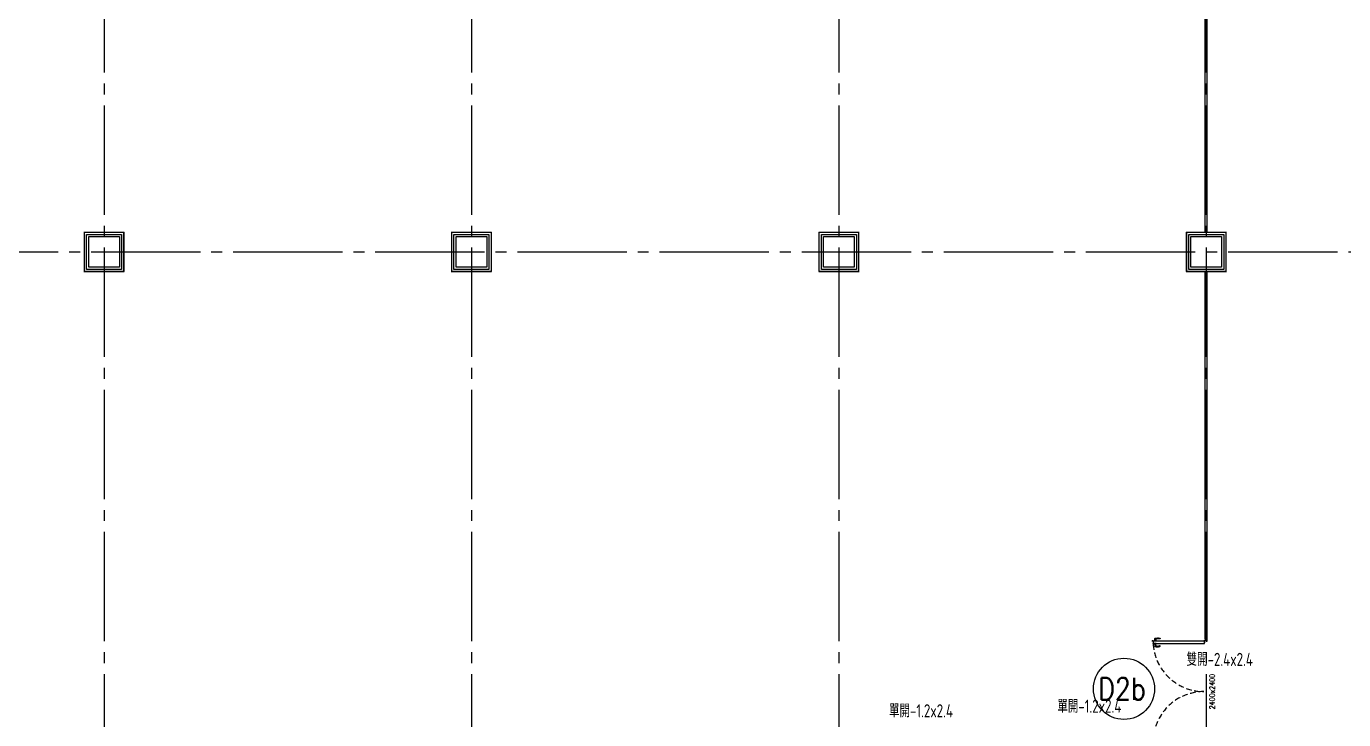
# Model space of a CAD drawing. Extents: x -960 to 27370, y -1283 to 11880.
# Drawn here: x 4982 to 7994, y 431 to 2016 of the extents above; entities that cross this region are included whole.
import ezdxf
from ezdxf.enums import TextEntityAlignment as Align

# ---------------------------------------------------------------- set-up
doc = ezdxf.new("R2010")
doc.units = 0
doc.header["$LTSCALE"] = 100
doc.linetypes.add('188K-SM-03-F10-ARCH-PA-Y2257103$0$DASHED', pattern=[19.05, 12.7, -6.35])
doc.linetypes.add('X-S-FAB-L10$0$COL-CEN-LIN', pattern=[3.25, 2.5, -0.25, 0.25, -0.25])
for name, color, linetype in [('188K-SM-03-F10-ARCH-PA-Y2257103$0$K-0-Door-TXT', 53, 'Continuous'), ('188K-SM-03-F10-ARCH-PA-Y2257103$0$K-AREA', 53, 'Continuous'), ('188K-SM-03-F10-ARCH-PA-Y2257103$0$K-AREA-細區', 53, 'Continuous'), ('188K-SM-03-F10-ARCH-PA-Y2257103$0$K-Door', 53, 'Continuous'), ('188K-SM-03-F10-ARCH-PA-Y2257103$0$K-P1S-4.2-單抗', 53, 'Continuous'), ('188K-SM-03-F10-ARCH-PA-Y2257103$0$K-P2D-4.2-雙抗', 53, 'Continuous'), ('188K-SM-03-F10-ARCH-PA-Y2257103$0$K-TXT', 53, 'Continuous'), ('X-S-FAB-L10$0$0-DIM-TXT', 8, 'Continuous'), ('X-S-FAB-L10$0$BLOCK', 8, 'Continuous'), ('X-S-FAB-L10$0$CCL', 8, 'X-S-FAB-L10$0$COL-CEN-LIN'), ('X-S-FAB-L10$0$COL-S', 8, 'Continuous')]:
    doc.layers.add(name, color=color, linetype=linetype)
doc.styles.add('188K-SM-03-F10-ARCH-PA-Y2257103$0$14P7-XFDP10$0$AA-TXT', font='simplex.shx', dxfattribs={"width": 0.8, "bigfont": 'chineset.shx'})
doc.styles.add('188K-SM-03-F10-ARCH-PA-Y2257103$0$AA-TXT', font='isocp.shx', dxfattribs={"width": 0.8, "bigfont": 'chineset.shx'})
doc.styles.add('188K-SM-03-F10-ARCH-PA-Y2257103$0$Standard', font='txt.shx', dxfattribs={"bigfont": 'chineset.shx'})
doc.styles.add('X-S-FAB-L10$0$CHINA', font='simplex.shx', dxfattribs={"width": 0.75, "bigfont": 'chineset.shx'})
doc.styles.add('X-S-FAB-L10$0$Standard', font='', dxfattribs={"width": 0.8})
doc.styles.add('X-S-FAB-L10$0$TG_NOTE_TEXT', font='simplex.shx', dxfattribs={"width": 0.75, "bigfont": 'chineset.shx'})
doc.styles.get('X-S-FAB-L10$0$Standard').set_extended_font_data('Microsoft JhengHei')

# ---------------------------------------------------------------- blocks, each defined once
blk = doc.blocks.new('X-S-FAB-L10$0$FAB2-L05')
at = {"layer": 'X-S-FAB-L10$0$CCL'}
for p, q in [((-21000, 11005), (-21000, 0)), ((-20160, 11005), (-20160, 0)), ((-19320, 11005), (-19320, 0)), ((-18480, 11005), (-18480, 0)), ((-26880, 2220), (1210, 2220))]:
    blk.add_line(p, q, dxfattribs=at)
at = {"layer": 'X-S-FAB-L10$0$COL-S'}
for points in [[(-21035, 2255), (-20965, 2255), (-20965, 2185), (-21035, 2185)], [(-20195, 2255), (-20125, 2255), (-20125, 2185), (-20195, 2185)], [(-19355, 2255), (-19285, 2255), (-19285, 2185), (-19355, 2185)], [(-18515, 2255), (-18445, 2255), (-18445, 2185), (-18515, 2185)]]:
    blk.add_lwpolyline(points, close=True, dxfattribs=at)
blk = doc.blocks.new('X-S-FAB-L10')
at = {"layer": 'X-S-FAB-L10$0$COL-S'}
for p, q in [((5125, 1535), (5195, 1535)), ((5125, 1465), (5125, 1535)), ((5195, 1535), (5195, 1465)), ((5965, 1535), (6035, 1535)), ((5965, 1465), (5965, 1535)), ((6035, 1535), (6035, 1465)), ((6805, 1535), (6875, 1535)), ((6805, 1465), (6805, 1535)), ((6875, 1535), (6875, 1465)), ((7645, 1535), (7715, 1535)), ((7645, 1465), (7645, 1535)), ((7715, 1535), (7715, 1465)), ((5195, 1465), (5125, 1465)), ((6035, 1465), (5965, 1465)), ((6875, 1465), (6805, 1465)), ((7715, 1465), (7645, 1465))]:
    blk.add_line(p, q, dxfattribs=at)
at = {"layer": 'X-S-FAB-L10$0$BLOCK'}
blk.add_blockref('X-S-FAB-L10$0$FAB2-L05', (26160, -720), dxfattribs=at)
at = {"style": 'X-S-FAB-L10$0$TG_NOTE_TEXT', "width": 0.5, "flags": 1}
for p in [(7463.301, 9020), (18268.251, 8649), (11197.77, 4800.167), (16485.801, 4800.167), (25420.27, 2635), (13360, 320.001, 0), (7463.301, -33.333)]:
    blk.add_attdef('WH', text='', height=20, dxfattribs=at).set_placement(p, align=Align.BOTTOM_LEFT)
at = {"width": 0.5}
for style, p in [('X-S-FAB-L10$0$TG_NOTE_TEXT', (7585, 9020)), ('X-S-FAB-L10$0$TG_NOTE_TEXT', (18389.95, 8649)), ('X-S-FAB-L10$0$TG_NOTE_TEXT', (11117.5, 4813.5)), ('X-S-FAB-L10$0$TG_NOTE_TEXT', (16607.5, 4813.5)), ('X-S-FAB-L10$0$TG_NOTE_TEXT', (25350, 2635)), ('X-S-FAB-L10$0$Standard', (13129.375, 325.001, 0)), ('X-S-FAB-L10$0$TG_NOTE_TEXT', (7585, -20))]:
    blk.add_attdef('DESC', text='', height=10, dxfattribs=dict(at, style=style)).set_placement(p, align=Align.BOTTOM_LEFT)
for tag, style, p in [('TYPE', 'X-S-FAB-L10$0$TG_NOTE_TEXT', (7619.286, 9020)), ('NO', 'X-S-FAB-L10$0$TG_NOTE_TEXT', (7650.095, 9020)), ('TYPE', 'X-S-FAB-L10$0$TG_NOTE_TEXT', (18424.236, 8649)), ('NO', 'X-S-FAB-L10$0$TG_NOTE_TEXT', (18455.045, 8649)), ('NO', 'X-S-FAB-L10$0$TG_NOTE_TEXT', (11088.595, 4813.5)), ('TYPE', 'X-S-FAB-L10$0$TG_NOTE_TEXT', (11151.786, 4813.5)), ('TYPE', 'X-S-FAB-L10$0$TG_NOTE_TEXT', (16641.786, 4813.5)), ('NO', 'X-S-FAB-L10$0$TG_NOTE_TEXT', (16672.595, 4813.5)), ('NO', 'X-S-FAB-L10$0$TG_NOTE_TEXT', (25313, 2635)), ('TYPE', 'X-S-FAB-L10$0$TG_NOTE_TEXT', (25350, 2635)), ('NO', 'X-S-FAB-L10$0$Standard', (13100, 320.001, 0)), ('TYPE', 'X-S-FAB-L10$0$Standard', (13129.375, 320.001, 0)), ('TYPE', 'X-S-FAB-L10$0$TG_NOTE_TEXT', (7619.286, -20)), ('NO', 'X-S-FAB-L10$0$TG_NOTE_TEXT', (7650.095, -20))]:
    blk.add_attdef(tag, text='', height=10, dxfattribs=dict(at, style=style)).set_placement(p, align=Align.BOTTOM_RIGHT)
at = {"style": 'X-S-FAB-L10$0$TG_NOTE_TEXT', "width": 0.5, "flags": 1}
for rotation, p in [(180, (43, 7480)), (180, (943, 7480)), (90, (24310, 3717.77)), (270, (17080, 1711.699))]:
    blk.add_attdef('WH', text='', height=20, rotation=rotation, dxfattribs=at).set_placement(p, align=Align.BOTTOM_LEFT)
at = {"width": 0.5}
for rotation, style, p in [(180, 'X-S-FAB-L10$0$Standard', (317.625, 7480)), (180, 'X-S-FAB-L10$0$Standard', (1217.625, 7480)), (90, 'X-S-FAB-L10$0$TG_NOTE_TEXT', (24310, 3647.5)), (270, 'X-S-FAB-L10$0$TG_NOTE_TEXT', (17080, 1605))]:
    blk.add_attdef('DESC', text='', height=10, rotation=rotation, dxfattribs=dict(at, style=style)).set_placement(p, align=Align.BOTTOM_LEFT)
for tag, rotation, style, p in [('TYPE', 180, 'X-S-FAB-L10$0$Standard', (317.625, 7480)), ('NO', 180, 'X-S-FAB-L10$0$Standard', (347, 7480)), ('TYPE', 180, 'X-S-FAB-L10$0$Standard', (1217.625, 7480)), ('NO', 180, 'X-S-FAB-L10$0$Standard', (1247, 7480)), ('TYPE', 90, 'X-S-FAB-L10$0$TG_NOTE_TEXT', (24310, 3647.5)), ('NO', 90, 'X-S-FAB-L10$0$TG_NOTE_TEXT', (24310, 3610.5)), ('TYPE', 270, 'X-S-FAB-L10$0$TG_NOTE_TEXT', (17080, 1605)), ('NO', 270, 'X-S-FAB-L10$0$TG_NOTE_TEXT', (17080, 1573))]:
    blk.add_attdef(tag, text='', height=10, rotation=rotation, dxfattribs=dict(at, style=style)).set_placement(p, align=Align.BOTTOM_RIGHT)
at = {"layer": 'X-S-FAB-L10$0$0-DIM-TXT', "style": 'X-S-FAB-L10$0$CHINA', "width": 0.75}
for p in [(667.414, 7855.1, -2689.4), (22627.353, 6728.814), (25644.722, 6728.814), (24778.787, 5569.051), (1118.252, 4980), (417.801, 4594.623), (22927.43, 4330.122), (23874.84, 4355), (23749.869, 3901.367), (417.801, 3765.236), (1118.252, 3730), (417.801, 3115.79), (536.882, 2227.832), (16908.994, 1782.652), (888.445, 880.466), (16977.43, 750), (18878.841, 750), (25641.221, 553.233), (21364.03, 526.894)]:
    blk.add_attdef('HIG', text='', height=80, dxfattribs=at).set_placement(p, align=Align.MIDDLE_LEFT)
blk = doc.blocks.new('188K-SM-03-F10-ARCH-PA-Y2257103$0$雙開門-2400×2400')
for p, q in [((225.2, 117.7), (223.8, 117.6)), ((229.2, 117.7), (225.2, 117.7)), ((225.2, 115.5), (229.2, 115.5)), ((229.2, 119), (229.2, 114.1)), ((230, 119), (229.2, 119)), ((229.2, 114.1), (230, 114.1)), ((230, 114.1), (230, 119)), ((0, 2.5), (0, -2.5)), ((0, -1.9), (0, 1.9)), ((0.6, 2.5), (3, 2.5)), ((3, 2.5), (3, 0.2)), ((3, 0.2), (3, 0.2)), ((239.4, 2.5), (237, 2.5)), ((237, 2.5), (237, -0.2)), ((237, -0.2), (237, 0)), ((240, 2.5), (240, -2.5)), ((240, -1.9), (240, 1.9)), ((3, -2.5), (0.6, -2.5)), ((4.7, -1.9), (3, -2.5)), ((3.7, -0.6), (3.9, -0.6)), ((3.9, -0.6), (4, -0.6)), ((4.1, -0.7), (4, -0.7)), ((4, -0.7), (4, -1.5)), ((4, -1.5), (4.6, -1.5)), ((4.5, -0.2), (4.1, -0.2)), ((4.1, -0.7), (4.1, -0.7)), ((4.6, -0.7), (4.5, -0.7)), ((4.5, -0.7), (4.5, -0.7)), ((4.6, -0.6), (4.7, -0.6)), ((4.6, -1.5), (4.6, -0.7)), ((4.7, -0.6), (4.8, -0.6)), ((5, -0.8), (5, -1.5)), ((235, -0.8), (235, -1.5)), ((235.3, -0.6), (235.2, -0.6)), ((235.4, -0.6), (235.3, -0.6)), ((235.3, -1.9), (237, -2.5)), ((235.4, -1.5), (235.4, -0.7)), ((235.4, -0.7), (235.5, -0.7)), ((236, -1.5), (235.4, -1.5)), ((235.5, -0.2), (235.9, -0.2)), ((235.5, -0.7), (235.5, -0.7)), ((235.9, -0.7), (235.9, -0.7)), ((235.9, -0.7), (236, -0.7)), ((236.1, -0.6), (236, -0.6)), ((236, -0.7), (236, -1.5)), ((236.3, -0.6), (236.1, -0.6)), ((237, -2.5), (239.4, -2.5))]:
    blk.add_line(p, q)
for points in [[(10.9, 121.6), (10.9, 123.4), (10.9, 121.6), (4.3, 121.6), (4.3, 121.5), (4.7, 121.5), (4.7, 120.4, 0.414214), (4.8, 120.3), (5, 120.3), (5, 120.4), (4.9, 120.4), (4.9, 121.4), (5, 121.4), (5, 4.1), (4.9, 4.1), (4.9, 5.1), (5, 5.1), (5, 5.2), (4.8, 5.2, 0.414214), (4.7, 5.1), (4.7, 4, 0.414214), (4.8, 3.8), (10.2, 3.8, 0.414214), (10.3, 4), (10.3, 5.1, 0.414214), (10.2, 5.2), (10, 5.2), (10, 5.1), (10.1, 5.1), (10.1, 4.1), (10, 4.1), (10, 121.4), (10.1, 121.4), (10.1, 120.4), (10, 120.4), (10, 120.3), (10.2, 120.3, 0.414214), (10.3, 120.4), (10.3, 121.4), (11.1, 121.4, 0.414214), (11.1, 121.4), (11.1, 123.6, 0.414214), (11.1, 123.7), (10.3, 123.7), (10.3, 123.4), (10.9, 123.4)], [(235.9, 121.6), (235.9, 123.4), (235.9, 121.6), (229.3, 121.6), (229.3, 121.5), (229.7, 121.5), (229.7, 120.4, 0.414214), (229.8, 120.3), (230, 120.3), (230, 120.4), (229.9, 120.4), (229.9, 121.4), (230, 121.4), (230, 4.1), (229.9, 4.1), (229.9, 5.1), (230, 5.1), (230, 5.2), (229.8, 5.2, 0.414214), (229.7, 5.1), (229.7, 4, 0.414214), (229.8, 3.8), (235.2, 3.8, 0.414214), (235.3, 4), (235.3, 5.1, 0.414214), (235.2, 5.2), (235, 5.2), (235, 5.1), (235.1, 5.1), (235.1, 4.1), (235, 4.1), (235, 121.4), (235.1, 121.4), (235.1, 120.4), (235, 120.4), (235, 120.3), (235.2, 120.3, 0.414214), (235.3, 120.4), (235.3, 121.4), (236.1, 121.4, 0.414214), (236.1, 121.4), (236.1, 123.6, 0.414214), (236.1, 123.7), (235.3, 123.7), (235.3, 123.4), (235.9, 123.4)], [(235.8, 117.7), (239.8, 117.7), (241.2, 117.6, -0.327495), (242, 116.9, -0.089847), (242.2, 106.2, -1.144881), (240.3, 106.6, 0.137079), (240.3, 114.9, 0.349357), (239.8, 115.5), (235.8, 115.5)]]:
    blk.add_lwpolyline(points, format="xyb")
blk.add_lwpolyline([(235, 114.1), (235, 119), (235.8, 119), (235.8, 114.1)], close=True)
at = {"ltscale": 500}
for points in [[(3.3, 0.3), (3.3, 3.1), (3, 3.1), (3, 0.3)], [(8.5, 3.8), (4, 3.8), (4, 4.1), (8.5, 4.1)], [(231.5, 3.8), (236, 3.8), (236, 4.1), (231.5, 4.1)], [(236.7, -0.1), (236.7, 3.1), (237, 3.1), (237, -0.1)]]:
    blk.add_lwpolyline(points, close=True, dxfattribs=at)
at = {"linetype": '188K-SM-03-F10-ARCH-PA-Y2257103$0$DASHED', "ltscale": 0.01}
for centre, start, end in [((3.5, 5.1), 0, 85.9993), ((236.5, 5.1), 94.0007, 180)]:
    blk.add_arc(centre, 116.5, start, end, dxfattribs=at)
for centre, radius, start, end in [((0.6, 1.9), 0.598, 90, 180), ((3.9, 0.2), 0.855, 178.2453, 256.7344), ((236.3, 0), 0.659, 270, 360), ((239.4, 1.9), 0.598, 0, 90), ((0.6, -1.9), 0.598, 180, 270), ((4.3, -0.6), 0.427, 111.7868, 180), ((4, -0.7), 0.11, 360, 90), ((4.3, -0.6), 0.427, 0, 68.2132), ((4.6, -0.7), 0.11, 90, 180), ((4.5, -1.5), 0.5, 288.9704, 0), ((4.8, -0.8), 0.2, 0, 90), ((235.2, -0.8), 0.2, 90, 180), ((235.5, -1.5), 0.5, 180, 251.0296), ((235.7, -0.6), 0.427, 111.7868, 180), ((235.4, -0.7), 0.11, 360, 90), ((235.7, -0.6), 0.427, 0, 68.2132), ((236, -0.7), 0.11, 90, 180), ((239.4, -1.9), 0.598, 270, 360)]:
    blk.add_arc(centre, radius, start, end)
for centre, major_axis, start_param, end_param in [((252.5, 110.9), (-21.3, 21.3), 0.585307, 0.943734), ((223.8, 106.3), (-0.707, 0.707), 0.872811, 4.284184), ((223.9, 116.7), (0.624, 0.624), 0.866962, 2.13291), ((239.6, 110.8), (-10.9, 10.9), 0.51383, 1.058752), ((225.3, 114.9), (-0.417, 0.417), -0.669314, 0.675093)]:
    blk.add_ellipse(centre, major_axis=major_axis, ratio=1, start_param=start_param, end_param=end_param)
at = {"ltscale": 500, "extrusion": (0, 0, -1)}
blk.add_ellipse((3.5, 3.6), major_axis=(0.495, 0.495), ratio=1, start_param=3.926991, end_param=10.210176, dxfattribs=at)
at = {"ltscale": 500}
blk.add_ellipse((236.5, 3.6), major_axis=(-0.495, 0.495), ratio=1, start_param=3.926991, end_param=10.210176, dxfattribs=at)
at = {"color": 8, "style": '188K-SM-03-F10-ARCH-PA-Y2257103$0$14P7-XFDP10$0$AA-TXT', "width": 0.8}
blk.add_text('2400x2400', height=12, dxfattribs=at).set_placement((120, -13.5), align=Align.MIDDLE_CENTER)
blk = doc.blocks.new('188K-SM-03-F10-ARCH-PA-Y2257103')
at = {"layer": '188K-SM-03-F10-ARCH-PA-Y2257103$0$K-AREA', "color": 1, "const_width": 3}
for points in [[(5115, 1545), (5205, 1545), (5205, 1455), (5115, 1455)], [(5955, 1545), (6045, 1545), (6045, 1455), (5955, 1455)], [(6795, 1545), (6885, 1545), (6885, 1455), (6795, 1455)], [(7635, 1545), (7725, 1545), (7725, 1455), (7635, 1455)]]:
    blk.add_lwpolyline(points, close=True, dxfattribs=at)
at = {"layer": '188K-SM-03-F10-ARCH-PA-Y2257103$0$K-AREA-細區', "const_width": 1}
for points in [[(5115, 1545), (5205, 1545), (5205, 1455), (5115, 1455)], [(5955, 1545), (6045, 1545), (6045, 1455), (5955, 1455)], [(6795, 1545), (6885, 1545), (6885, 1455), (6795, 1455)], [(7635, 1545), (7725, 1545), (7725, 1455), (7635, 1455)]]:
    blk.add_lwpolyline(points, close=True, dxfattribs=at)
at = {"layer": '188K-SM-03-F10-ARCH-PA-Y2257103$0$K-P1S-4.2-單抗'}
for points in [[(5115, 1545), (5205, 1545), (5205, 1455), (5115, 1455)], [(5120, 1540), (5200, 1540), (5200, 1460), (5120, 1460)], [(5955, 1545), (6045, 1545), (6045, 1455), (5955, 1455)], [(5960, 1540), (6040, 1540), (6040, 1460), (5960, 1460)], [(6795, 1545), (6885, 1545), (6885, 1455), (6795, 1455)], [(6800, 1540), (6880, 1540), (6880, 1460), (6800, 1460)], [(7635, 1545), (7725, 1545), (7725, 1455), (7635, 1455)], [(7640, 1540), (7720, 1540), (7720, 1460), (7640, 1460)]]:
    blk.add_lwpolyline(points, close=True, dxfattribs=at)
at = {"layer": '188K-SM-03-F10-ARCH-PA-Y2257103$0$K-P2D-4.2-雙抗'}
for p, q in [((7677.5, 1545), (7677.5, 2955)), ((7677.5, 1545), (7677.5, 2955)), ((7677.5, 1545), (7677.5, 2955)), ((7682.5, 1545), (7682.5, 2955)), ((7682.5, 1545), (7682.5, 2955)), ((7682.5, 1545), (7682.5, 2955)), ((7677.5, 615, 0), (7677.5, 1455)), ((7677.5, 615, 0), (7677.5, 1455)), ((7677.5, 615, 0), (7677.5, 1455)), ((7682.5, 615, 0), (7682.5, 1455)), ((7682.5, 615, 0), (7682.5, 1455)), ((7682.5, 615, 0), (7682.5, 1455))]:
    blk.add_line(p, q, dxfattribs=at)
at = {"layer": '188K-SM-03-F10-ARCH-PA-Y2257103$0$K-TXT'}
blk.add_circle((7492, 501.3, 0), 70, dxfattribs=at)
at = {"layer": '188K-SM-03-F10-ARCH-PA-Y2257103$0$K-Door', "rotation": 89.99999999999999}
blk.add_blockref('188K-SM-03-F10-ARCH-PA-Y2257103$0$雙開門-2400×2400', (7680, 375, 0), dxfattribs=at)
at = {"layer": '188K-SM-03-F10-ARCH-PA-Y2257103$0$K-0-Door-TXT', "style": '188K-SM-03-F10-ARCH-PA-Y2257103$0$AA-TXT', "width": 0.8}
for s, p in [('雙開-2.4x2.4', (7710.9, 568.6)), ('單開-1.2x2.4', (7027.9, 451.1, 0)), ('單開-1.2x2.4', (7412.8, 461.6, 0))]:
    blk.add_text(s, height=30, dxfattribs=at).set_placement(p, align=Align.MIDDLE_CENTER)
at = {"layer": '188K-SM-03-F10-ARCH-PA-Y2257103$0$K-TXT', "style": '188K-SM-03-F10-ARCH-PA-Y2257103$0$Standard', "width": 0.85}
blk.add_text('D2b', height=50, dxfattribs=at).set_placement((7487.6, 501.3, 0), align=Align.MIDDLE)

msp = doc.modelspace()

# ---------------------------------------------------------------- block references
for name in ['X-S-FAB-L10', '188K-SM-03-F10-ARCH-PA-Y2257103']:
    msp.add_blockref(name, (0, 0))

doc.saveas('drawing.dxf')
